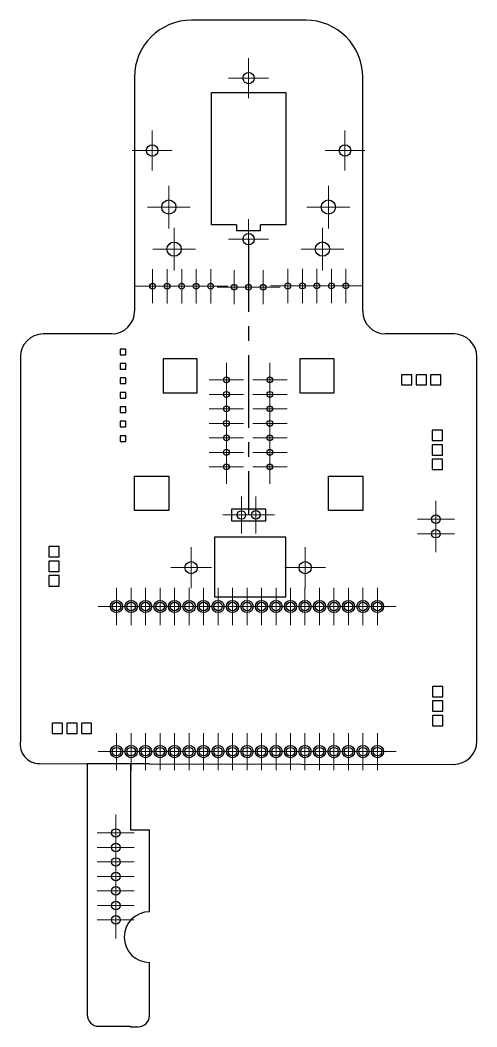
# Model space of a CAD drawing. Header units: millimetres. Extents: x 1 to 1184, y 4 to 836.
# Drawn here: x 368.8 to 448.9, y 397.1 to 573.5 of the extents above; entities that cross this region are included whole.
import ezdxf

# ---------------------------------------------------------------- set-up
doc = ezdxf.new("R2010")
doc.units = ezdxf.units.MM
doc.linetypes.add('CENTERX2', pattern=[20.32, 12.7, -2.54, 2.54, -2.54])

# ---------------------------------------------------------------- blocks, each defined once
blk = doc.blocks.new('SW_CENTERMARKSYMBOL_0')
at = {"color": 0, "linetype": 'Continuous', "lineweight": 18}
for p, q in [((0, 2.5), (0, 3.25)), ((0, 0), (0, 2.5)), ((-2.5, 0), (-3.25, 0)), ((0, 0), (-2.5, 0)), ((0, 0), (0, -2.5)), ((0, 0), (2.5, 0)), ((2.5, 0), (3.25, 0)), ((0, -2.5), (0, -3.25))]:
    blk.add_line(p, q, dxfattribs=at)
blk = doc.blocks.new('SW_CENTERMARKSYMBOL_1')
at = {"color": 0, "linetype": 'Continuous', "lineweight": 18}
for p, q in [((0, 2.5), (0, 3.25)), ((0, 0), (0, 2.5)), ((-2.5, 0), (-3.25, 0)), ((0, 0), (-2.5, 0)), ((0, 0), (0, -2.5)), ((0, 0), (2.5, 0)), ((2.5, 0), (3.25, 0)), ((0, -2.5), (0, -3.25))]:
    blk.add_line(p, q, dxfattribs=at)
blk = doc.blocks.new('SW_CENTERMARKSYMBOL_2')
at = {"color": 0, "linetype": 'Continuous', "lineweight": 18}
for p, q in [((0, 2.5), (0, 3.25)), ((0, 0), (0, 2.5)), ((-2.5, 0), (-3.25, 0)), ((0, 0), (-2.5, 0)), ((0, 0), (0, -2.5)), ((0, 0), (2.5, 0)), ((2.5, 0), (3.25, 0)), ((0, -2.5), (0, -3.25))]:
    blk.add_line(p, q, dxfattribs=at)
blk = doc.blocks.new('SW_CENTERMARKSYMBOL_3')
at = {"color": 0, "linetype": 'Continuous', "lineweight": 18}
for p, q in [((0, 2.5), (0, 3.25)), ((0, 0), (0, 2.5)), ((-2.5, 0), (-3.25, 0)), ((0, 0), (-2.5, 0)), ((0, 0), (0, -2.5)), ((0, 0), (2.5, 0)), ((2.5, 0), (3.25, 0)), ((0, -2.5), (0, -3.25))]:
    blk.add_line(p, q, dxfattribs=at)
blk = doc.blocks.new('SW_CENTERMARKSYMBOL_4')
at = {"color": 0, "linetype": 'Continuous', "lineweight": 18}
for p, q in [((0, 2.5), (0, 3.25)), ((0, 0), (0, 2.5)), ((-2.5, 0), (-3.25, 0)), ((0, 0), (-2.5, 0)), ((0, 0), (0, -2.5)), ((0, 0), (2.5, 0)), ((2.5, 0), (3.25, 0)), ((0, -2.5), (0, -3.25))]:
    blk.add_line(p, q, dxfattribs=at)
blk = doc.blocks.new('SW_CENTERMARKSYMBOL_5')
at = {"color": 0, "linetype": 'Continuous', "lineweight": 18}
for p, q in [((0, 2.5), (0, 3.25)), ((0, 0), (0, 2.5)), ((-2.5, 0), (-3.25, 0)), ((0, 0), (-2.5, 0)), ((0, 0), (0, -2.5)), ((0, 0), (2.5, 0)), ((2.5, 0), (3.25, 0)), ((0, -2.5), (0, -3.25))]:
    blk.add_line(p, q, dxfattribs=at)
blk = doc.blocks.new('SW_CENTERMARKSYMBOL_6')
at = {"color": 0, "linetype": 'Continuous', "lineweight": 18}
for p, q in [((0, 2.5), (0, 3.25)), ((0, 0), (0, 2.5)), ((-2.5, 0), (-3.25, 0)), ((0, 0), (-2.5, 0)), ((0, 0), (0, -2.5)), ((0, 0), (2.5, 0)), ((2.5, 0), (3.25, 0)), ((0, -2.5), (0, -3.25))]:
    blk.add_line(p, q, dxfattribs=at)
blk = doc.blocks.new('SW_CENTERMARKSYMBOL_7')
at = {"color": 0, "linetype": 'Continuous', "lineweight": 18}
for p, q in [((0, 2.5), (0, 3.75)), ((0, 0), (0, 2.5)), ((-2.5, 0), (-3.75, 0)), ((0, 0), (-2.5, 0)), ((0, 0), (0, -2.5)), ((0, 0), (2.5, 0)), ((2.5, 0), (3.75, 0)), ((0, -2.5), (0, -3.75))]:
    blk.add_line(p, q, dxfattribs=at)
blk = doc.blocks.new('SW_CENTERMARKSYMBOL_8')
at = {"color": 0, "linetype": 'Continuous', "lineweight": 18}
for p, q in [((0, 2.5), (0, 3.75)), ((0, 0), (0, 2.5)), ((-2.5, 0), (-3.75, 0)), ((0, 0), (-2.5, 0)), ((0, 0), (0, -2.5)), ((0, 0), (2.5, 0)), ((2.5, 0), (3.75, 0)), ((0, -2.5), (0, -3.75))]:
    blk.add_line(p, q, dxfattribs=at)
blk = doc.blocks.new('SW_CENTERMARKSYMBOL_9')
at = {"color": 0, "linetype": 'Continuous', "lineweight": 18}
for p, q in [((0, 2.5), (0, 3.75)), ((0, 0), (0, 2.5)), ((-2.5, 0), (-3.75, 0)), ((0, 0), (-2.5, 0)), ((0, 0), (0, -2.5)), ((0, 0), (2.5, 0)), ((2.5, 0), (3.75, 0)), ((0, -2.5), (0, -3.75))]:
    blk.add_line(p, q, dxfattribs=at)
blk = doc.blocks.new('SW_CENTERMARKSYMBOL_10')
at = {"color": 0, "linetype": 'Continuous', "lineweight": 18}
for p, q in [((0, 2.5), (0, 3.75)), ((0, 0), (0, 2.5)), ((-2.5, 0), (-3.75, 0)), ((0, 0), (-2.5, 0)), ((0, 0), (0, -2.5)), ((0, 0), (2.5, 0)), ((2.5, 0), (3.75, 0)), ((0, -2.5), (0, -3.75))]:
    blk.add_line(p, q, dxfattribs=at)
blk = doc.blocks.new('SW_CENTERMARKSYMBOL_11')
at = {"color": 0, "linetype": 'Continuous', "lineweight": 18}
for p, q in [((0, 2.5), (0, 3.5)), ((0, 0), (0, 2.5)), ((-2.5, 0), (-3.5, 0)), ((0, 0), (-2.5, 0)), ((0, 0), (0, -2.5)), ((0, 0), (2.5, 0)), ((2.5, 0), (3.5, 0)), ((0, -2.5), (0, -3.5))]:
    blk.add_line(p, q, dxfattribs=at)
blk = doc.blocks.new('SW_CENTERMARKSYMBOL_12')
at = {"color": 0, "linetype": 'Continuous', "lineweight": 18}
for p, q in [((0, 2.5), (0, 3.5)), ((0, 0), (0, 2.5)), ((-2.5, 0), (-3.5, 0)), ((0, 0), (-2.5, 0)), ((0, 0), (0, -2.5)), ((0, 0), (2.5, 0)), ((2.5, 0), (3.5, 0)), ((0, -2.5), (0, -3.5))]:
    blk.add_line(p, q, dxfattribs=at)
blk = doc.blocks.new('SW_CENTERMARKSYMBOL_13')
at = {"color": 0, "linetype": 'Continuous', "lineweight": 18}
for p, q in [((0, 2.5), (0, 3)), ((0, 0), (0, 2.5)), ((-2.5, 0), (-3, 0)), ((0, 0), (-2.5, 0)), ((0, 0), (0, -2.5)), ((0, 0), (2.5, 0)), ((2.5, 0), (3, 0)), ((0, -2.5), (0, -3))]:
    blk.add_line(p, q, dxfattribs=at)
blk = doc.blocks.new('SW_CENTERMARKSYMBOL_14')
at = {"color": 0, "linetype": 'Continuous', "lineweight": 18}
for p, q in [((0, 2.5), (0, 3.01)), ((0, 0), (0, 2.5)), ((-2.5, 0), (-3.01, 0)), ((0, 0), (-2.5, 0)), ((0, 0), (0, -2.5)), ((0, 0), (2.5, 0)), ((2.5, 0), (3.01, 0)), ((0, -2.5), (0, -3.01))]:
    blk.add_line(p, q, dxfattribs=at)
blk = doc.blocks.new('SW_CENTERMARKSYMBOL_15')
at = {"color": 0, "linetype": 'Continuous', "lineweight": 18}
for p, q in [((0, 2.5), (0, 3)), ((0, 0), (0, 2.5)), ((-2.5, 0), (-3, 0)), ((0, 0), (-2.5, 0)), ((0, 0), (0, -2.5)), ((0, 0), (2.5, 0)), ((2.5, 0), (3, 0)), ((0, -2.5), (0, -3))]:
    blk.add_line(p, q, dxfattribs=at)
blk = doc.blocks.new('SW_CENTERMARKSYMBOL_16')
at = {"color": 0, "linetype": 'Continuous', "lineweight": 18}
for p, q in [((0, 2.5), (0, 3.01)), ((0, 0), (0, 2.5)), ((-2.5, 0), (-3.01, 0)), ((0, 0), (-2.5, 0)), ((0, 0), (0, -2.5)), ((0, 0), (2.5, 0)), ((2.5, 0), (3.01, 0)), ((0, -2.5), (0, -3.01))]:
    blk.add_line(p, q, dxfattribs=at)
blk = doc.blocks.new('SW_CENTERMARKSYMBOL_17')
at = {"color": 0, "linetype": 'Continuous', "lineweight": 18}
for p, q in [((0, 2.5), (0, 3.02)), ((0, 0), (0, 2.5)), ((-2.5, 0), (-3.02, 0)), ((0, 0), (-2.5, 0)), ((0, 0), (0, -2.5)), ((0, 0), (2.5, 0)), ((2.5, 0), (3.02, 0)), ((0, -2.5), (0, -3.02))]:
    blk.add_line(p, q, dxfattribs=at)
blk = doc.blocks.new('SW_CENTERMARKSYMBOL_18')
at = {"color": 0, "linetype": 'Continuous', "lineweight": 18}
for p, q in [((0, 2.5), (0, 3)), ((0, 0), (0, 2.5)), ((-2.5, 0), (-3, 0)), ((0, 0), (-2.5, 0)), ((0, 0), (0, -2.5)), ((0, 0), (2.5, 0)), ((2.5, 0), (3, 0)), ((0, -2.5), (0, -3))]:
    blk.add_line(p, q, dxfattribs=at)
blk = doc.blocks.new('SW_CENTERMARKSYMBOL_19')
at = {"color": 0, "linetype": 'Continuous', "lineweight": 18}
for p, q in [((0, 2.5), (0, 3.01)), ((0, 0), (0, 2.5)), ((-2.5, 0), (-3.01, 0)), ((0, 0), (-2.5, 0)), ((0, 0), (0, -2.5)), ((0, 0), (2.5, 0)), ((2.5, 0), (3.01, 0)), ((0, -2.5), (0, -3.01))]:
    blk.add_line(p, q, dxfattribs=at)
blk = doc.blocks.new('SW_CENTERMARKSYMBOL_20')
at = {"color": 0, "linetype": 'Continuous', "lineweight": 18}
for p, q in [((0, 2.5), (0, 3)), ((0, 0), (0, 2.5)), ((-2.5, 0), (-3, 0)), ((0, 0), (-2.5, 0)), ((0, 0), (0, -2.5)), ((0, 0), (2.5, 0)), ((2.5, 0), (3, 0)), ((0, -2.5), (0, -3))]:
    blk.add_line(p, q, dxfattribs=at)
blk = doc.blocks.new('SW_CENTERMARKSYMBOL_21')
at = {"color": 0, "linetype": 'Continuous', "lineweight": 18}
for p, q in [((0, 2.5), (0, 3)), ((0, 0), (0, 2.5)), ((-2.5, 0), (-3, 0)), ((0, 0), (-2.5, 0)), ((0, 0), (0, -2.5)), ((0, 0), (2.5, 0)), ((2.5, 0), (3, 0)), ((0, -2.5), (0, -3))]:
    blk.add_line(p, q, dxfattribs=at)
blk = doc.blocks.new('SW_CENTERMARKSYMBOL_22')
at = {"color": 0, "linetype": 'Continuous', "lineweight": 18}
for p, q in [((0, 2.5), (0, 2.99)), ((0, 0), (0, 2.5)), ((-2.5, 0), (-2.99, 0)), ((0, 0), (-2.5, 0)), ((0, 0), (0, -2.5)), ((0, 0), (2.5, 0)), ((2.5, 0), (2.99, 0)), ((0, -2.5), (0, -2.99))]:
    blk.add_line(p, q, dxfattribs=at)
blk = doc.blocks.new('SW_CENTERMARKSYMBOL_23')
at = {"color": 0, "linetype": 'Continuous', "lineweight": 18}
for p, q in [((0, 2.5), (0, 3.008)), ((0, 0), (0, 2.5)), ((-2.5, 0), (-3.008, 0)), ((0, 0), (-2.5, 0)), ((0, 0), (0, -2.5)), ((0, 0), (2.5, 0)), ((2.5, 0), (3.008, 0)), ((0, -2.5), (0, -3.008))]:
    blk.add_line(p, q, dxfattribs=at)
blk = doc.blocks.new('SW_CENTERMARKSYMBOL_24')
at = {"color": 0, "linetype": 'Continuous', "lineweight": 18}
for p, q in [((0, 2.5), (0, 3.008)), ((0, 0), (0, 2.5)), ((-2.5, 0), (-3.008, 0)), ((0, 0), (-2.5, 0)), ((0, 0), (0, -2.5)), ((0, 0), (2.5, 0)), ((2.5, 0), (3.008, 0)), ((0, -2.5), (0, -3.008))]:
    blk.add_line(p, q, dxfattribs=at)
blk = doc.blocks.new('SW_CENTERMARKSYMBOL_25')
at = {"color": 0, "linetype": 'Continuous', "lineweight": 18}
for p, q in [((0, 2.5), (0, 3.008)), ((0, 0), (0, 2.5)), ((-2.5, 0), (-3.008, 0)), ((0, 0), (-2.5, 0)), ((0, 0), (0, -2.5)), ((0, 0), (2.5, 0)), ((2.5, 0), (3.008, 0)), ((0, -2.5), (0, -3.008))]:
    blk.add_line(p, q, dxfattribs=at)
blk = doc.blocks.new('SW_CENTERMARKSYMBOL_26')
at = {"color": 0, "linetype": 'Continuous', "lineweight": 18}
for p, q in [((0, 2.5), (0, 3.008)), ((0, 0), (0, 2.5)), ((-2.5, 0), (-3.008, 0)), ((0, 0), (-2.5, 0)), ((0, 0), (0, -2.5)), ((0, 0), (2.5, 0)), ((2.5, 0), (3.008, 0)), ((0, -2.5), (0, -3.008))]:
    blk.add_line(p, q, dxfattribs=at)
blk = doc.blocks.new('SW_CENTERMARKSYMBOL_27')
at = {"color": 0, "linetype": 'Continuous', "lineweight": 18}
for p, q in [((0, 2.5), (0, 3.008)), ((0, 0), (0, 2.5)), ((-2.5, 0), (-3.008, 0)), ((0, 0), (-2.5, 0)), ((0, 0), (0, -2.5)), ((0, 0), (2.5, 0)), ((2.5, 0), (3.008, 0)), ((0, -2.5), (0, -3.008))]:
    blk.add_line(p, q, dxfattribs=at)
blk = doc.blocks.new('SW_CENTERMARKSYMBOL_28')
at = {"color": 0, "linetype": 'Continuous', "lineweight": 18}
for p, q in [((0, 2.5), (0, 3.008)), ((0, 0), (0, 2.5)), ((-2.5, 0), (-3.008, 0)), ((0, 0), (-2.5, 0)), ((0, 0), (0, -2.5)), ((0, 0), (2.5, 0)), ((2.5, 0), (3.008, 0)), ((0, -2.5), (0, -3.008))]:
    blk.add_line(p, q, dxfattribs=at)
blk = doc.blocks.new('SW_CENTERMARKSYMBOL_29')
at = {"color": 0, "linetype": 'Continuous', "lineweight": 18}
for p, q in [((0, 2.5), (0, 3.008)), ((0, 0), (0, 2.5)), ((-2.5, 0), (-3.008, 0)), ((0, 0), (-2.5, 0)), ((0, 0), (0, -2.5)), ((0, 0), (2.5, 0)), ((2.5, 0), (3.008, 0)), ((0, -2.5), (0, -3.008))]:
    blk.add_line(p, q, dxfattribs=at)
blk = doc.blocks.new('SW_CENTERMARKSYMBOL_30')
at = {"color": 0, "linetype": 'Continuous', "lineweight": 18}
for p, q in [((0, 2.5), (0, 3.008)), ((0, 0), (0, 2.5)), ((-2.5, 0), (-3.008, 0)), ((0, 0), (-2.5, 0)), ((0, 0), (0, -2.5)), ((0, 0), (2.5, 0)), ((2.5, 0), (3.008, 0)), ((0, -2.5), (0, -3.008))]:
    blk.add_line(p, q, dxfattribs=at)
blk = doc.blocks.new('SW_CENTERMARKSYMBOL_31')
at = {"color": 0, "linetype": 'Continuous', "lineweight": 18}
for p, q in [((0, 2.5), (0, 3.008)), ((0, 0), (0, 2.5)), ((-2.5, 0), (-3.008, 0)), ((0, 0), (-2.5, 0)), ((0, 0), (0, -2.5)), ((0, 0), (2.5, 0)), ((2.5, 0), (3.008, 0)), ((0, -2.5), (0, -3.008))]:
    blk.add_line(p, q, dxfattribs=at)
blk = doc.blocks.new('SW_CENTERMARKSYMBOL_32')
at = {"color": 0, "linetype": 'Continuous', "lineweight": 18}
for p, q in [((0, 2.5), (0, 3.008)), ((0, 0), (0, 2.5)), ((-2.5, 0), (-3.008, 0)), ((0, 0), (-2.5, 0)), ((0, 0), (0, -2.5)), ((0, 0), (2.5, 0)), ((2.5, 0), (3.008, 0)), ((0, -2.5), (0, -3.008))]:
    blk.add_line(p, q, dxfattribs=at)
blk = doc.blocks.new('SW_CENTERMARKSYMBOL_33')
at = {"color": 0, "linetype": 'Continuous', "lineweight": 18}
for p, q in [((0, 2.5), (0, 3.008)), ((0, 0), (0, 2.5)), ((-2.5, 0), (-3.008, 0)), ((0, 0), (-2.5, 0)), ((0, 0), (0, -2.5)), ((0, 0), (2.5, 0)), ((2.5, 0), (3.008, 0)), ((0, -2.5), (0, -3.008))]:
    blk.add_line(p, q, dxfattribs=at)
blk = doc.blocks.new('SW_CENTERMARKSYMBOL_34')
at = {"color": 0, "linetype": 'Continuous', "lineweight": 18}
for p, q in [((0, 2.5), (0, 3.008)), ((0, 0), (0, 2.5)), ((-2.5, 0), (-3.008, 0)), ((0, 0), (-2.5, 0)), ((0, 0), (0, -2.5)), ((0, 0), (2.5, 0)), ((2.5, 0), (3.008, 0)), ((0, -2.5), (0, -3.008))]:
    blk.add_line(p, q, dxfattribs=at)
blk = doc.blocks.new('SW_CENTERMARKSYMBOL_35')
at = {"color": 0, "linetype": 'Continuous', "lineweight": 18}
for p, q in [((0, 2.5), (0, 3.008)), ((0, 0), (0, 2.5)), ((-2.5, 0), (-3.008, 0)), ((0, 0), (-2.5, 0)), ((0, 0), (0, -2.5)), ((0, 0), (2.5, 0)), ((2.5, 0), (3.008, 0)), ((0, -2.5), (0, -3.008))]:
    blk.add_line(p, q, dxfattribs=at)
blk = doc.blocks.new('SW_CENTERMARKSYMBOL_36')
at = {"color": 0, "linetype": 'Continuous', "lineweight": 18}
for p, q in [((0, 2.5), (0, 3.008)), ((0, 0), (0, 2.5)), ((-2.5, 0), (-3.008, 0)), ((0, 0), (-2.5, 0)), ((0, 0), (0, -2.5)), ((0, 0), (2.5, 0)), ((2.5, 0), (3.008, 0)), ((0, -2.5), (0, -3.008))]:
    blk.add_line(p, q, dxfattribs=at)
blk = doc.blocks.new('SW_CENTERMARKSYMBOL_37')
at = {"color": 0, "linetype": 'Continuous', "lineweight": 18}
for p, q in [((0, 2.5), (0, 3.5)), ((0, 0), (0, 2.5)), ((-2.5, 0), (-3.5, 0)), ((0, 0), (-2.5, 0)), ((0, 0), (0, -2.5)), ((0, 0), (2.5, 0)), ((2.5, 0), (3.5, 0)), ((0, -2.5), (0, -3.5))]:
    blk.add_line(p, q, dxfattribs=at)
blk = doc.blocks.new('SW_CENTERMARKSYMBOL_38')
at = {"color": 0, "linetype": 'Continuous', "lineweight": 18}
for p, q in [((0, 2.5), (0, 3.57)), ((0, 0), (0, 2.5)), ((-2.5, 0), (-3.57, 0)), ((0, 0), (-2.5, 0)), ((0, 0), (0, -2.5)), ((0, 0), (2.5, 0)), ((2.5, 0), (3.57, 0)), ((0, -2.5), (0, -3.57))]:
    blk.add_line(p, q, dxfattribs=at)
blk = doc.blocks.new('SW_CENTERMARKSYMBOL_39')
at = {"color": 0, "linetype": 'Continuous', "lineweight": 18}
for p, q in [((0, 2.5), (0, 3.57)), ((0, 0), (0, 2.5)), ((-2.5, 0), (-3.57, 0)), ((0, 0), (-2.5, 0)), ((0, 0), (0, -2.5)), ((0, 0), (2.5, 0)), ((2.5, 0), (3.57, 0)), ((0, -2.5), (0, -3.57))]:
    blk.add_line(p, q, dxfattribs=at)
blk = doc.blocks.new('SW_CENTERMARKSYMBOL_40')
at = {"color": 0, "linetype": 'Continuous', "lineweight": 18}
for p, q in [((0, 2.5), (0, 3.25)), ((0, 0), (0, 2.5)), ((-2.5, 0), (-3.25, 0)), ((0, 0), (-2.5, 0)), ((0, 0), (0, -2.5)), ((0, 0), (2.5, 0)), ((2.5, 0), (3.25, 0)), ((0, -2.5), (0, -3.25))]:
    blk.add_line(p, q, dxfattribs=at)
blk = doc.blocks.new('SW_CENTERMARKSYMBOL_41')
at = {"color": 0, "linetype": 'Continuous', "lineweight": 18}
for p, q in [((0, 2.5), (0, 3.25)), ((0, 0), (0, 2.5)), ((-2.5, 0), (-3.25, 0)), ((0, 0), (-2.5, 0)), ((0, 0), (0, -2.5)), ((0, 0), (2.5, 0)), ((2.5, 0), (3.25, 0)), ((0, -2.5), (0, -3.25))]:
    blk.add_line(p, q, dxfattribs=at)
blk = doc.blocks.new('SW_CENTERMARKSYMBOL_42')
at = {"color": 0, "linetype": 'Continuous', "lineweight": 18}
for p, q in [((0, 2.5), (0, 3.25)), ((0, 0), (0, 2.5)), ((-2.5, 0), (-3.25, 0)), ((0, 0), (-2.5, 0)), ((0, 0), (0, -2.5)), ((0, 0), (2.5, 0)), ((2.5, 0), (3.25, 0)), ((0, -2.5), (0, -3.25))]:
    blk.add_line(p, q, dxfattribs=at)
blk = doc.blocks.new('SW_CENTERMARKSYMBOL_43')
at = {"color": 0, "linetype": 'Continuous', "lineweight": 18}
for p, q in [((0, 2.5), (0, 3.25)), ((0, 0), (0, 2.5)), ((-2.5, 0), (-3.25, 0)), ((0, 0), (-2.5, 0)), ((0, 0), (0, -2.5)), ((0, 0), (2.5, 0)), ((2.5, 0), (3.25, 0)), ((0, -2.5), (0, -3.25))]:
    blk.add_line(p, q, dxfattribs=at)
blk = doc.blocks.new('SW_CENTERMARKSYMBOL_44')
at = {"color": 0, "linetype": 'Continuous', "lineweight": 18}
for p, q in [((0, 2.5), (0, 3.25)), ((0, 0), (0, 2.5)), ((-2.5, 0), (-3.25, 0)), ((0, 0), (-2.5, 0)), ((0, 0), (0, -2.5)), ((0, 0), (2.5, 0)), ((2.5, 0), (3.25, 0)), ((0, -2.5), (0, -3.25))]:
    blk.add_line(p, q, dxfattribs=at)
blk = doc.blocks.new('SW_CENTERMARKSYMBOL_45')
at = {"color": 0, "linetype": 'Continuous', "lineweight": 18}
for p, q in [((0, 2.5), (0, 3.25)), ((0, 0), (0, 2.5)), ((-2.5, 0), (-3.25, 0)), ((0, 0), (-2.5, 0)), ((0, 0), (0, -2.5)), ((0, 0), (2.5, 0)), ((2.5, 0), (3.25, 0)), ((0, -2.5), (0, -3.25))]:
    blk.add_line(p, q, dxfattribs=at)
blk = doc.blocks.new('SW_CENTERMARKSYMBOL_46')
at = {"color": 0, "linetype": 'Continuous', "lineweight": 18}
for p, q in [((0, 2.5), (0, 3.25)), ((0, 0), (0, 2.5)), ((-2.5, 0), (-3.25, 0)), ((0, 0), (-2.5, 0)), ((0, 0), (0, -2.5)), ((0, 0), (2.5, 0)), ((2.5, 0), (3.25, 0)), ((0, -2.5), (0, -3.25))]:
    blk.add_line(p, q, dxfattribs=at)
blk = doc.blocks.new('SW_CENTERMARKSYMBOL_47')
at = {"color": 0, "linetype": 'Continuous', "lineweight": 18}
for p, q in [((0, 2.5), (0, 3.25)), ((0, 0), (0, 2.5)), ((-2.5, 0), (-3.25, 0)), ((0, 0), (-2.5, 0)), ((0, 0), (0, -2.5)), ((0, 0), (2.5, 0)), ((2.5, 0), (3.25, 0)), ((0, -2.5), (0, -3.25))]:
    blk.add_line(p, q, dxfattribs=at)
blk = doc.blocks.new('SW_CENTERMARKSYMBOL_48')
at = {"color": 0, "linetype": 'Continuous', "lineweight": 18}
for p, q in [((0, 2.5), (0, 3.25)), ((0, 0), (0, 2.5)), ((-2.5, 0), (-3.25, 0)), ((0, 0), (-2.5, 0)), ((0, 0), (0, -2.5)), ((0, 0), (2.5, 0)), ((2.5, 0), (3.25, 0)), ((0, -2.5), (0, -3.25))]:
    blk.add_line(p, q, dxfattribs=at)
blk = doc.blocks.new('SW_CENTERMARKSYMBOL_49')
at = {"color": 0, "linetype": 'Continuous', "lineweight": 18}
for p, q in [((0, 2.5), (0, 3.25)), ((0, 0), (0, 2.5)), ((-2.5, 0), (-3.25, 0)), ((0, 0), (-2.5, 0)), ((0, 0), (0, -2.5)), ((0, 0), (2.5, 0)), ((2.5, 0), (3.25, 0)), ((0, -2.5), (0, -3.25))]:
    blk.add_line(p, q, dxfattribs=at)
blk = doc.blocks.new('SW_CENTERMARKSYMBOL_50')
at = {"color": 0, "linetype": 'Continuous', "lineweight": 18}
for p, q in [((0, 2.5), (0, 3.25)), ((0, 0), (0, 2.5)), ((-2.5, 0), (-3.25, 0)), ((0, 0), (-2.5, 0)), ((0, 0), (0, -2.5)), ((0, 0), (2.5, 0)), ((2.5, 0), (3.25, 0)), ((0, -2.5), (0, -3.25))]:
    blk.add_line(p, q, dxfattribs=at)
blk = doc.blocks.new('SW_CENTERMARKSYMBOL_51')
at = {"color": 0, "linetype": 'Continuous', "lineweight": 18}
for p, q in [((0, 2.5), (0, 3.25)), ((0, 0), (0, 2.5)), ((-2.5, 0), (-3.25, 0)), ((0, 0), (-2.5, 0)), ((0, 0), (0, -2.5)), ((0, 0), (2.5, 0)), ((2.5, 0), (3.25, 0)), ((0, -2.5), (0, -3.25))]:
    blk.add_line(p, q, dxfattribs=at)
blk = doc.blocks.new('SW_CENTERMARKSYMBOL_52')
at = {"color": 0, "linetype": 'Continuous', "lineweight": 18}
for p, q in [((0, 2.5), (0, 3.25)), ((0, 0), (0, 2.5)), ((-2.5, 0), (-3.25, 0)), ((0, 0), (-2.5, 0)), ((0, 0), (0, -2.5)), ((0, 0), (2.5, 0)), ((2.5, 0), (3.25, 0)), ((0, -2.5), (0, -3.25))]:
    blk.add_line(p, q, dxfattribs=at)
blk = doc.blocks.new('SW_CENTERMARKSYMBOL_53')
at = {"color": 0, "linetype": 'Continuous', "lineweight": 18}
for p, q in [((0, 2.5), (0, 3.25)), ((0, 0), (0, 2.5)), ((-2.5, 0), (-3.25, 0)), ((0, 0), (-2.5, 0)), ((0, 0), (0, -2.5)), ((0, 0), (2.5, 0)), ((2.5, 0), (3.25, 0)), ((0, -2.5), (0, -3.25))]:
    blk.add_line(p, q, dxfattribs=at)
blk = doc.blocks.new('SW_CENTERMARKSYMBOL_54')
at = {"color": 0, "linetype": 'Continuous', "lineweight": 18}
for p, q in [((0, 2.5), (0, 3.25)), ((0, 0), (0, 2.5)), ((-2.5, 0), (-3.25, 0)), ((0, 0), (-2.5, 0)), ((0, 0), (0, -2.5)), ((0, 0), (2.5, 0)), ((2.5, 0), (3.25, 0)), ((0, -2.5), (0, -3.25))]:
    blk.add_line(p, q, dxfattribs=at)
blk = doc.blocks.new('SW_CENTERMARKSYMBOL_55')
at = {"color": 0, "linetype": 'Continuous', "lineweight": 18}
for p, q in [((0, 2.5), (0, 3.25)), ((0, 0), (0, 2.5)), ((-2.5, 0), (-3.25, 0)), ((0, 0), (-2.5, 0)), ((0, 0), (0, -2.5)), ((0, 0), (2.5, 0)), ((2.5, 0), (3.25, 0)), ((0, -2.5), (0, -3.25))]:
    blk.add_line(p, q, dxfattribs=at)
blk = doc.blocks.new('SW_CENTERMARKSYMBOL_56')
at = {"color": 0, "linetype": 'Continuous', "lineweight": 18}
for p, q in [((0, 2.5), (0, 3.25)), ((0, 0), (0, 2.5)), ((-2.5, 0), (-3.25, 0)), ((0, 0), (-2.5, 0)), ((0, 0), (0, -2.5)), ((0, 0), (2.5, 0)), ((2.5, 0), (3.25, 0)), ((0, -2.5), (0, -3.25))]:
    blk.add_line(p, q, dxfattribs=at)
blk = doc.blocks.new('SW_CENTERMARKSYMBOL_57')
at = {"color": 0, "linetype": 'Continuous', "lineweight": 18}
for p, q in [((0, 2.5), (0, 3.25)), ((0, 0), (0, 2.5)), ((-2.5, 0), (-3.25, 0)), ((0, 0), (-2.5, 0)), ((0, 0), (0, -2.5)), ((0, 0), (2.5, 0)), ((2.5, 0), (3.25, 0)), ((0, -2.5), (0, -3.25))]:
    blk.add_line(p, q, dxfattribs=at)
blk = doc.blocks.new('SW_CENTERMARKSYMBOL_58')
at = {"color": 0, "linetype": 'Continuous', "lineweight": 18}
for p, q in [((0, 2.5), (0, 3.25)), ((0, 0), (0, 2.5)), ((-2.5, 0), (-3.25, 0)), ((0, 0), (-2.5, 0)), ((0, 0), (0, -2.5)), ((0, 0), (2.5, 0)), ((2.5, 0), (3.25, 0)), ((0, -2.5), (0, -3.25))]:
    blk.add_line(p, q, dxfattribs=at)
blk = doc.blocks.new('SW_CENTERMARKSYMBOL_59')
at = {"color": 0, "linetype": 'Continuous', "lineweight": 18}
for p, q in [((0, 2.5), (0, 3.25)), ((0, 0), (0, 2.5)), ((-2.5, 0), (-3.25, 0)), ((0, 0), (-2.5, 0)), ((0, 0), (0, -2.5)), ((0, 0), (2.5, 0)), ((2.5, 0), (3.25, 0)), ((0, -2.5), (0, -3.25))]:
    blk.add_line(p, q, dxfattribs=at)
blk = doc.blocks.new('SW_CENTERMARKSYMBOL_60')
at = {"color": 0, "linetype": 'Continuous', "lineweight": 18}
for p, q in [((0, 2.5), (0, 3.25)), ((0, 0), (0, 2.5)), ((-2.5, 0), (-3.25, 0)), ((0, 0), (-2.5, 0)), ((0, 0), (0, -2.5)), ((0, 0), (2.5, 0)), ((2.5, 0), (3.25, 0)), ((0, -2.5), (0, -3.25))]:
    blk.add_line(p, q, dxfattribs=at)
blk = doc.blocks.new('SW_CENTERMARKSYMBOL_61')
at = {"color": 0, "linetype": 'Continuous', "lineweight": 18}
for p, q in [((0, 2.5), (0, 3.25)), ((0, 0), (0, 2.5)), ((-2.5, 0), (-3.25, 0)), ((0, 0), (-2.5, 0)), ((0, 0), (0, -2.5)), ((0, 0), (2.5, 0)), ((2.5, 0), (3.25, 0)), ((0, -2.5), (0, -3.25))]:
    blk.add_line(p, q, dxfattribs=at)
blk = doc.blocks.new('SW_CENTERMARKSYMBOL_62')
at = {"color": 0, "linetype": 'Continuous', "lineweight": 18}
for p, q in [((0, 2.5), (0, 3.25)), ((0, 0), (0, 2.5)), ((-2.5, 0), (-3.25, 0)), ((0, 0), (-2.5, 0)), ((0, 0), (0, -2.5)), ((0, 0), (2.5, 0)), ((2.5, 0), (3.25, 0)), ((0, -2.5), (0, -3.25))]:
    blk.add_line(p, q, dxfattribs=at)
blk = doc.blocks.new('SW_CENTERMARKSYMBOL_63')
at = {"color": 0, "linetype": 'Continuous', "lineweight": 18}
for p, q in [((0, 2.5), (0, 3.25)), ((0, 0), (0, 2.5)), ((-2.5, 0), (-3.25, 0)), ((0, 0), (-2.5, 0)), ((0, 0), (0, -2.5)), ((0, 0), (2.5, 0)), ((2.5, 0), (3.25, 0)), ((0, -2.5), (0, -3.25))]:
    blk.add_line(p, q, dxfattribs=at)
blk = doc.blocks.new('SW_CENTERMARKSYMBOL_64')
at = {"color": 0, "linetype": 'Continuous', "lineweight": 18}
for p, q in [((0, 2.5), (0, 3.25)), ((0, 0), (0, 2.5)), ((-2.5, 0), (-3.25, 0)), ((0, 0), (-2.5, 0)), ((0, 0), (0, -2.5)), ((0, 0), (2.5, 0)), ((2.5, 0), (3.25, 0)), ((0, -2.5), (0, -3.25))]:
    blk.add_line(p, q, dxfattribs=at)
blk = doc.blocks.new('SW_CENTERMARKSYMBOL_65')
at = {"color": 0, "linetype": 'Continuous', "lineweight": 18}
for p, q in [((0, 2.5), (0, 3.25)), ((0, 0), (0, 2.5)), ((-2.5, 0), (-3.25, 0)), ((0, 0), (-2.5, 0)), ((0, 0), (0, -2.5)), ((0, 0), (2.5, 0)), ((2.5, 0), (3.25, 0)), ((0, -2.5), (0, -3.25))]:
    blk.add_line(p, q, dxfattribs=at)
blk = doc.blocks.new('SW_CENTERMARKSYMBOL_66')
at = {"color": 0, "linetype": 'Continuous', "lineweight": 18}
for p, q in [((0, 2.5), (0, 3.25)), ((0, 0), (0, 2.5)), ((-2.5, 0), (-3.25, 0)), ((0, 0), (-2.5, 0)), ((0, 0), (0, -2.5)), ((0, 0), (2.5, 0)), ((2.5, 0), (3.25, 0)), ((0, -2.5), (0, -3.25))]:
    blk.add_line(p, q, dxfattribs=at)
blk = doc.blocks.new('SW_CENTERMARKSYMBOL_67')
at = {"color": 0, "linetype": 'Continuous', "lineweight": 18}
for p, q in [((0, 2.5), (0, 3.25)), ((0, 0), (0, 2.5)), ((-2.5, 0), (-3.25, 0)), ((0, 0), (-2.5, 0)), ((0, 0), (0, -2.5)), ((0, 0), (2.5, 0)), ((2.5, 0), (3.25, 0)), ((0, -2.5), (0, -3.25))]:
    blk.add_line(p, q, dxfattribs=at)
blk = doc.blocks.new('SW_CENTERMARKSYMBOL_68')
at = {"color": 0, "linetype": 'Continuous', "lineweight": 18}
for p, q in [((0, 2.5), (0, 3.25)), ((0, 0), (0, 2.5)), ((-2.5, 0), (-3.25, 0)), ((0, 0), (-2.5, 0)), ((0, 0), (0, -2.5)), ((0, 0), (2.5, 0)), ((2.5, 0), (3.25, 0)), ((0, -2.5), (0, -3.25))]:
    blk.add_line(p, q, dxfattribs=at)
blk = doc.blocks.new('SW_CENTERMARKSYMBOL_69')
at = {"color": 0, "linetype": 'Continuous', "lineweight": 18}
for p, q in [((0, 2.5), (0, 3.25)), ((0, 0), (0, 2.5)), ((-2.5, 0), (-3.25, 0)), ((0, 0), (-2.5, 0)), ((0, 0), (0, -2.5)), ((0, 0), (2.5, 0)), ((2.5, 0), (3.25, 0)), ((0, -2.5), (0, -3.25))]:
    blk.add_line(p, q, dxfattribs=at)
blk = doc.blocks.new('SW_CENTERMARKSYMBOL_70')
at = {"color": 0, "linetype": 'Continuous', "lineweight": 18}
for p, q in [((0, 2.5), (0, 3.25)), ((0, 0), (0, 2.5)), ((-2.5, 0), (-3.25, 0)), ((0, 0), (-2.5, 0)), ((0, 0), (0, -2.5)), ((0, 0), (2.5, 0)), ((2.5, 0), (3.25, 0)), ((0, -2.5), (0, -3.25))]:
    blk.add_line(p, q, dxfattribs=at)
blk = doc.blocks.new('SW_CENTERMARKSYMBOL_71')
at = {"color": 0, "linetype": 'Continuous', "lineweight": 18}
for p, q in [((0, 2.5), (0, 3.25)), ((0, 0), (0, 2.5)), ((-2.5, 0), (-3.25, 0)), ((0, 0), (-2.5, 0)), ((0, 0), (0, -2.5)), ((0, 0), (2.5, 0)), ((2.5, 0), (3.25, 0)), ((0, -2.5), (0, -3.25))]:
    blk.add_line(p, q, dxfattribs=at)
blk = doc.blocks.new('SW_CENTERMARKSYMBOL_72')
at = {"color": 0, "linetype": 'Continuous', "lineweight": 18}
for p, q in [((0, 2.5), (0, 3.25)), ((0, 0), (0, 2.5)), ((-2.5, 0), (-3.25, 0)), ((0, 0), (-2.5, 0)), ((0, 0), (0, -2.5)), ((0, 0), (2.5, 0)), ((2.5, 0), (3.25, 0)), ((0, -2.5), (0, -3.25))]:
    blk.add_line(p, q, dxfattribs=at)
blk = doc.blocks.new('SW_CENTERMARKSYMBOL_73')
at = {"color": 0, "linetype": 'Continuous', "lineweight": 18}
for p, q in [((0, 2.5), (0, 3.25)), ((0, 0), (0, 2.5)), ((-2.5, 0), (-3.25, 0)), ((0, 0), (-2.5, 0)), ((0, 0), (0, -2.5)), ((0, 0), (2.5, 0)), ((2.5, 0), (3.25, 0)), ((0, -2.5), (0, -3.25))]:
    blk.add_line(p, q, dxfattribs=at)
blk = doc.blocks.new('SW_CENTERMARKSYMBOL_74')
at = {"color": 0, "linetype": 'Continuous', "lineweight": 18}
for p, q in [((0, 2.5), (0, 3.25)), ((0, 0), (0, 2.5)), ((-2.5, 0), (-3.25, 0)), ((0, 0), (-2.5, 0)), ((0, 0), (0, -2.5)), ((0, 0), (2.5, 0)), ((2.5, 0), (3.25, 0)), ((0, -2.5), (0, -3.25))]:
    blk.add_line(p, q, dxfattribs=at)
blk = doc.blocks.new('SW_CENTERMARKSYMBOL_75')
at = {"color": 0, "linetype": 'Continuous', "lineweight": 18}
for p, q in [((0, 2.5), (0, 3.25)), ((0, 0), (0, 2.5)), ((-2.5, 0), (-3.25, 0)), ((0, 0), (-2.5, 0)), ((0, 0), (0, -2.5)), ((0, 0), (2.5, 0)), ((2.5, 0), (3.25, 0)), ((0, -2.5), (0, -3.25))]:
    blk.add_line(p, q, dxfattribs=at)
blk = doc.blocks.new('SW_CENTERMARKSYMBOL_76')
at = {"color": 0, "linetype": 'Continuous', "lineweight": 18}
for p, q in [((0, 2.5), (0, 3.25)), ((0, 0), (0, 2.5)), ((-2.5, 0), (-3.25, 0)), ((0, 0), (-2.5, 0)), ((0, 0), (0, -2.5)), ((0, 0), (2.5, 0)), ((2.5, 0), (3.25, 0)), ((0, -2.5), (0, -3.25))]:
    blk.add_line(p, q, dxfattribs=at)
blk = doc.blocks.new('SW_CENTERMARKSYMBOL_77')
at = {"color": 0, "linetype": 'Continuous', "lineweight": 18}
for p, q in [((0, 2.5), (0, 3.25)), ((0, 0), (0, 2.5)), ((-2.5, 0), (-3.25, 0)), ((0, 0), (-2.5, 0)), ((0, 0), (0, -2.5)), ((0, 0), (2.5, 0)), ((2.5, 0), (3.25, 0)), ((0, -2.5), (0, -3.25))]:
    blk.add_line(p, q, dxfattribs=at)
blk = doc.blocks.new('SW_CENTERMARKSYMBOL_78')
at = {"color": 0, "linetype": 'Continuous', "lineweight": 18}
for p, q in [((0, 2.5), (0, 3.5)), ((0, 0), (0, 2.5)), ((-2.5, 0), (-3.5, 0)), ((0, 0), (-2.5, 0)), ((0, 0), (0, -2.5)), ((0, 0), (2.5, 0)), ((2.5, 0), (3.5, 0)), ((0, -2.5), (0, -3.5))]:
    blk.add_line(p, q, dxfattribs=at)
blk = doc.blocks.new('SW_CENTERMARKSYMBOL_79')
at = {"color": 0, "linetype": 'Continuous', "lineweight": 18}
for p, q in [((0, 2.5), (0, 3.25)), ((0, 0), (0, 2.5)), ((-2.5, 0), (-3.25, 0)), ((0, 0), (-2.5, 0)), ((0, 0), (0, -2.5)), ((0, 0), (2.5, 0)), ((2.5, 0), (3.25, 0)), ((0, -2.5), (0, -3.25))]:
    blk.add_line(p, q, dxfattribs=at)
blk = doc.blocks.new('SW_CENTERMARKSYMBOL_80')
at = {"color": 0, "linetype": 'Continuous', "lineweight": 18}
for p, q in [((0, 2.5), (0, 3.25)), ((0, 0), (0, 2.5)), ((-2.5, 0), (-3.25, 0)), ((0, 0), (-2.5, 0)), ((0, 0), (0, -2.5)), ((0, 0), (2.5, 0)), ((2.5, 0), (3.25, 0)), ((0, -2.5), (0, -3.25))]:
    blk.add_line(p, q, dxfattribs=at)
blk = doc.blocks.new('SW_CENTERMARKSYMBOL_81')
at = {"color": 0, "linetype": 'Continuous', "lineweight": 18}
for p, q in [((0, 2.5), (0, 3.25)), ((0, 0), (0, 2.5)), ((-2.5, 0), (-3.25, 0)), ((0, 0), (-2.5, 0)), ((0, 0), (0, -2.5)), ((0, 0), (2.5, 0)), ((2.5, 0), (3.25, 0)), ((0, -2.5), (0, -3.25))]:
    blk.add_line(p, q, dxfattribs=at)
blk = doc.blocks.new('SW_CENTERMARKSYMBOL_82')
at = {"color": 0, "linetype": 'Continuous', "lineweight": 18}
for p, q in [((0, 2.5), (0, 3.25)), ((0, 0), (0, 2.5)), ((-2.5, 0), (-3.25, 0)), ((0, 0), (-2.5, 0)), ((0, 0), (0, -2.5)), ((0, 0), (2.5, 0)), ((2.5, 0), (3.25, 0)), ((0, -2.5), (0, -3.25))]:
    blk.add_line(p, q, dxfattribs=at)
blk = doc.blocks.new('SW_CENTERMARKSYMBOL_83')
at = {"color": 0, "linetype": 'Continuous', "lineweight": 18}
for p, q in [((0, 2.5), (0, 3)), ((0, 0), (0, 2.5)), ((-2.5, 0), (-3, 0)), ((0, 0), (-2.5, 0)), ((0, 0), (0, -2.5)), ((0, 0), (2.5, 0)), ((2.5, 0), (3, 0)), ((0, -2.5), (0, -3))]:
    blk.add_line(p, q, dxfattribs=at)
blk = doc.blocks.new('SW_CENTERMARKSYMBOL_84')
at = {"color": 0, "linetype": 'Continuous', "lineweight": 18}
for p, q in [((0, 2.5), (0, 3)), ((0, 0), (0, 2.5)), ((-2.5, 0), (-3, 0)), ((0, 0), (-2.5, 0)), ((0, 0), (0, -2.5)), ((0, 0), (2.5, 0)), ((2.5, 0), (3, 0)), ((0, -2.5), (0, -3))]:
    blk.add_line(p, q, dxfattribs=at)
blk = doc.blocks.new('SW_CENTERMARKSYMBOL_85')
at = {"color": 0, "linetype": 'Continuous', "lineweight": 18}
for p, q in [((0, 2.5), (0, 3)), ((0, 0), (0, 2.5)), ((-2.5, 0), (-3, 0)), ((0, 0), (-2.5, 0)), ((0, 0), (0, -2.5)), ((0, 0), (2.5, 0)), ((2.5, 0), (3, 0)), ((0, -2.5), (0, -3))]:
    blk.add_line(p, q, dxfattribs=at)

msp = doc.modelspace()

# ---------------------------------------------------------------- linework, layer by layer
at = {"color": 7, "linetype": 'Continuous', "lineweight": 25}
for p, q in [((418.85, 573.54), (398.85, 573.54)), ((388.85, 563.54), (388.85, 522.54)), ((428.85, 522.54), (428.85, 563.54)), ((402.35, 560.87), (415.35, 560.87)), ((402.35, 537.67), (402.35, 560.87)), ((415.35, 560.87), (415.35, 537.67)), ((406.75, 537.67), (402.35, 537.67)), ((406.75, 537.67), (406.75, 536.67)), ((406.75, 536.67), (410.95, 536.67)), ((410.95, 536.67), (410.95, 537.67)), ((415.35, 537.67), (410.95, 537.67)), ((384.85, 518.54), (372.85, 518.54)), ((444.85, 518.54), (432.85, 518.54)), ((386.32, 515.9), (386.32, 514.9)), ((387.32, 515.9), (386.32, 515.9)), ((387.32, 514.9), (387.32, 515.9)), ((368.85, 514.54), (368.85, 447.2)), ((386.32, 514.9), (387.32, 514.9)), ((399.85, 514.21), (393.85, 514.21)), ((393.85, 514.21), (393.85, 508.21)), ((399.85, 508.21), (399.85, 514.21)), ((423.85, 514.21), (417.85, 514.21)), ((417.85, 514.21), (417.85, 508.21)), ((423.85, 508.21), (423.85, 514.21)), ((448.85, 447.2), (448.85, 514.54)), ((387.32, 513.37), (386.32, 513.37)), ((386.32, 513.37), (386.32, 512.37)), ((386.32, 512.37), (387.32, 512.37)), ((387.32, 512.37), (387.32, 513.37)), ((387.32, 510.84), (386.32, 510.84)), ((386.32, 510.84), (386.32, 509.84)), ((387.32, 509.84), (387.32, 510.84)), ((437.47, 511.4), (435.67, 511.4)), ((435.67, 511.4), (435.67, 509.6)), ((437.47, 509.6), (437.47, 511.4)), ((438.21, 511.4), (438.21, 509.6)), ((440.01, 511.4), (438.21, 511.4)), ((440.01, 509.6), (440.01, 511.4)), ((440.75, 511.4), (440.75, 509.6)), ((442.55, 511.4), (440.75, 511.4)), ((442.55, 509.6), (442.55, 511.4)), ((386.32, 509.84), (387.32, 509.84)), ((387.32, 508.31), (386.32, 508.31)), ((386.32, 508.31), (386.32, 507.31)), ((387.32, 507.31), (387.32, 508.31)), ((393.85, 508.21), (399.85, 508.21)), ((417.85, 508.21), (423.85, 508.21)), ((435.67, 509.6), (437.47, 509.6)), ((438.21, 509.6), (440.01, 509.6)), ((440.75, 509.6), (442.55, 509.6)), ((386.32, 507.31), (387.32, 507.31)), ((387.32, 505.78), (386.32, 505.78)), ((386.32, 505.78), (386.32, 504.78)), ((386.32, 504.78), (387.32, 504.78)), ((387.32, 504.78), (387.32, 505.78)), ((387.32, 503.25), (386.32, 503.25)), ((386.32, 503.25), (386.32, 502.25)), ((387.32, 502.25), (387.32, 503.25)), ((386.32, 502.25), (387.32, 502.25)), ((441.04, 501.66), (441.04, 499.86)), ((442.84, 501.66), (441.04, 501.66)), ((442.84, 499.86), (442.84, 501.66)), ((387.32, 500.72), (386.32, 500.72)), ((386.32, 500.72), (386.32, 499.72)), ((386.32, 499.72), (387.32, 499.72)), ((387.32, 499.72), (387.32, 500.72)), ((441.04, 499.86), (442.84, 499.86)), ((441.04, 499.12), (441.04, 497.32)), ((442.84, 499.12), (441.04, 499.12)), ((442.84, 497.32), (442.84, 499.12)), ((441.04, 497.32), (442.84, 497.32)), ((441.04, 496.58), (441.04, 494.78)), ((442.84, 496.58), (441.04, 496.58)), ((442.84, 494.78), (442.84, 496.58)), ((441.04, 494.78), (442.84, 494.78)), ((388.85, 493.62), (394.85, 493.62)), ((388.85, 487.62), (388.85, 493.62)), ((394.85, 493.62), (394.85, 487.62)), ((422.85, 493.62), (428.85, 493.62)), ((422.85, 487.62), (422.85, 493.62)), ((428.85, 493.62), (428.85, 487.62)), ((394.85, 487.62), (388.85, 487.62)), ((405.85, 487.82), (405.85, 485.82)), ((411.85, 487.82), (405.85, 487.82)), ((411.85, 485.82), (411.85, 487.82)), ((428.85, 487.62), (422.85, 487.62)), ((405.85, 485.82), (411.85, 485.82)), ((415.36, 482.95), (402.86, 482.95)), ((402.86, 482.95), (402.86, 472.45)), ((415.36, 472.45), (415.36, 482.95)), ((375.65, 481.28), (373.85, 481.28)), ((373.85, 481.28), (373.85, 479.48)), ((375.65, 479.48), (375.65, 481.28)), ((373.82, 478.73), (373.82, 476.89)), ((375.64, 478.73), (373.82, 478.73)), ((373.85, 479.48), (375.65, 479.48)), ((375.64, 476.89), (375.64, 478.73)), ((373.82, 476.89), (375.64, 476.89)), ((375.64, 476.19), (373.82, 476.19)), ((373.82, 476.19), (373.82, 474.35)), ((375.64, 474.35), (375.64, 476.19)), ((373.82, 474.35), (375.64, 474.35)), ((402.86, 472.45), (415.36, 472.45)), ((441.1, 456.77), (441.1, 454.97)), ((442.9, 456.77), (441.1, 456.77)), ((442.9, 454.97), (442.9, 456.77)), ((441.1, 454.97), (442.9, 454.97)), ((442.9, 454.23), (441.1, 454.23)), ((441.1, 454.23), (441.1, 452.43)), ((442.9, 452.43), (442.9, 454.23)), ((441.1, 452.43), (442.9, 452.43)), ((442.9, 451.69), (441.1, 451.69)), ((441.1, 451.69), (441.1, 449.89)), ((442.9, 449.89), (442.9, 451.69)), ((374.44, 450.32), (374.44, 448.52)), ((376.24, 450.32), (374.44, 450.32)), ((376.24, 448.52), (376.24, 450.32)), ((378.79, 450.32), (376.99, 450.32)), ((376.99, 450.32), (376.99, 448.52)), ((378.79, 448.52), (378.79, 450.32)), ((381.34, 450.32), (379.54, 450.32)), ((379.54, 450.32), (379.54, 448.52)), ((381.34, 448.52), (381.34, 450.32)), ((441.1, 449.89), (442.9, 449.89)), ((374.44, 448.52), (376.24, 448.52)), ((376.99, 448.52), (378.79, 448.52)), ((379.54, 448.52), (381.34, 448.52)), ((372.19, 443.26), (388.17, 443.23)), ((380.57, 443.23), (380.57, 399.23)), ((388.17, 443.23), (380.57, 443.23)), ((391.49, 443.23), (388.17, 443.23)), ((388.17, 443.23), (388.17, 431.64)), ((391.49, 443.22), (391.49, 443.23)), ((391.49, 443.22), (444.77, 443.12)), ((388.17, 431.64), (391.49, 431.64)), ((391.49, 417.29), (391.49, 431.64)), ((391.49, 399.12), (391.49, 408.41)), ((382.57, 397.23), (388.17, 397.23)), ((388.17, 397.23), (388.17, 397.12)), ((388.17, 397.12), (389.49, 397.12))]:
    msp.add_line(p, q, dxfattribs=at)
at = {"color": 7, "linetype": 'CENTERX2'}
msp.add_line((408.85, 535.14), (408.85, 486.84), dxfattribs=at)
at = {"color": 7, "linetype": 'Continuous', "lineweight": 25}
for centre, radius in [((408.85, 563.39), 1), ((391.96, 550.69), 1), ((425.74, 550.69), 0.997), ((394.87, 540.78), 1.25), ((422.83, 540.78), 1.25), ((395.79, 533.4), 1.25), ((408.85, 535.14), 1), ((421.79, 533.41), 1.25), ((392.02, 526.91), 0.495), ((394.56, 526.91), 0.496), ((397.12, 526.91), 0.503), ((399.66, 526.91), 0.508), ((402.2, 526.91), 0.505), ((406.31, 526.74), 0.5), ((408.85, 526.74), 0.5), ((411.39, 526.74), 0.5), ((415.71, 526.96), 0.521), ((418.27, 526.96), 0.513), ((420.81, 526.96), 0.505), ((423.35, 526.96), 0.509), ((425.89, 526.96), 0.504), ((404.95, 510.5), 0.508), ((412.57, 510.5), 0.508), ((404.95, 507.96), 0.508), ((412.57, 507.96), 0.508), ((404.95, 505.42), 0.508), ((412.57, 505.42), 0.508), ((404.95, 502.88), 0.508), ((412.57, 502.88), 0.508), ((404.95, 500.34), 0.508), ((412.57, 500.34), 0.508), ((404.95, 497.8), 0.508), ((412.57, 497.8), 0.508), ((404.95, 495.26), 0.508), ((412.57, 495.26), 0.508), ((407.58, 486.82), 0.75), ((410.12, 486.83), 0.75), ((441.67, 486.08), 0.75), ((441.67, 483.54), 0.75), ((398.76, 477.59), 1.07), ((418.75, 477.59), 1.07), ((385.71, 470.79), 0.75), ((388.25, 470.79), 0.75), ((390.79, 470.79), 0.75), ((393.33, 470.79), 0.75), ((395.87, 470.79), 0.75), ((398.41, 470.79), 0.75), ((400.95, 470.79), 0.75), ((403.49, 470.79), 0.75), ((406.03, 470.79), 0.75), ((408.57, 470.79), 0.75), ((411.11, 470.79), 0.75), ((413.65, 470.79), 0.75), ((416.19, 470.79), 0.75), ((418.73, 470.79), 0.75), ((421.27, 470.79), 0.75), ((423.81, 470.79), 0.75), ((426.35, 470.79), 0.75), ((428.89, 470.79), 0.75), ((431.43, 470.79), 0.75), ((385.71, 445.35), 0.75), ((388.25, 445.35), 0.75), ((390.79, 445.35), 0.75), ((393.33, 445.35), 0.75), ((395.87, 445.35), 0.75), ((398.41, 445.35), 0.75), ((400.95, 445.35), 0.75), ((403.49, 445.35), 0.75), ((406.03, 445.35), 0.75), ((408.57, 445.35), 0.75), ((411.11, 445.35), 0.75), ((413.65, 445.35), 0.75), ((416.19, 445.35), 0.75), ((418.73, 445.35), 0.75), ((421.27, 445.35), 0.75), ((423.81, 445.35), 0.75), ((426.35, 445.35), 0.75), ((428.89, 445.35), 0.75), ((431.43, 445.35), 0.75), ((385.57, 431.1), 0.75), ((385.57, 428.56), 0.75), ((385.57, 426.02), 0.75), ((385.57, 423.48), 0.75), ((385.57, 420.94), 0.75), ((385.57, 418.4), 0.75), ((385.57, 415.86), 0.75)]:
    msp.add_circle(centre, radius, dxfattribs=at)
at = {"color": 7, "linetype": 'Continuous'}
for centre, radius in [((425.74, 550.69), 1), ((385.71, 470.79), 1.07), ((388.25, 470.79), 1.07), ((390.79, 470.79), 1.07), ((393.33, 470.79), 1.07), ((395.87, 470.79), 1.07), ((398.41, 470.79), 1.07), ((400.95, 470.79), 1.07), ((403.49, 470.79), 1.07), ((406.03, 470.79), 1.07), ((408.57, 470.79), 1.07), ((411.11, 470.79), 1.07), ((413.65, 470.79), 1.07), ((416.19, 470.79), 1.07), ((418.73, 470.79), 1.07), ((421.27, 470.79), 1.07), ((423.81, 470.79), 1.07), ((426.35, 470.79), 1.07), ((428.89, 470.79), 1.07), ((431.43, 470.79), 1.07), ((385.71, 445.36), 1.07), ((388.25, 445.36), 1.07), ((390.79, 445.36), 1.07), ((393.33, 445.36), 1.07), ((395.87, 445.36), 1.07), ((398.41, 445.36), 1.07), ((400.95, 445.36), 1.07), ((403.49, 445.36), 1.07), ((406.03, 445.36), 1.07), ((408.57, 445.36), 1.07), ((411.11, 445.36), 1.07), ((413.65, 445.36), 1.07), ((416.19, 445.36), 1.07), ((418.73, 445.36), 1.07), ((421.27, 445.36), 1.07), ((423.81, 445.36), 1.07), ((426.35, 445.36), 1.07), ((428.89, 445.36), 1.07), ((431.43, 445.36), 1.07)]:
    msp.add_circle(centre, radius, dxfattribs=at)
at = {"color": 7, "linetype": 'Continuous', "lineweight": 25}
for centre, radius, start, end in [((398.85, 563.54), 10, 90, 180), ((418.85, 563.54), 10, 0, 90), ((384.85, 522.54), 4, 270, 0), ((432.85, 522.54), 4, 180, 270), ((372.85, 514.54), 4, 90, 180), ((444.85, 514.54), 4, 0, 90), ((372.19, 446.64), 3.39, 170.5181, 269.8878), ((444.77, 447.2), 4.09, 270, 0), ((391.49, 412.85), 4.44, 90, 270), ((382.57, 399.23), 2, 180, 270), ((389.49, 399.12), 2, 270, 0)]:
    msp.add_arc(centre, radius, start, end, dxfattribs=at)

# ---------------------------------------------------------------- block references
at = {"color": 7, "linetype": 'Continuous', "lineweight": 0}
for name, p in [('SW_CENTERMARKSYMBOL_12', (408.85, 563.39)), ('SW_CENTERMARKSYMBOL_37', (391.96, 550.69)), ('SW_CENTERMARKSYMBOL_78', (425.74, 550.69)), ('SW_CENTERMARKSYMBOL_8', (394.87, 540.78)), ('SW_CENTERMARKSYMBOL_9', (422.83, 540.78)), ('SW_CENTERMARKSYMBOL_11', (408.85, 535.14)), ('SW_CENTERMARKSYMBOL_7', (395.79, 533.4)), ('SW_CENTERMARKSYMBOL_10', (421.79, 533.41)), ('SW_CENTERMARKSYMBOL_22', (392.02, 526.91)), ('SW_CENTERMARKSYMBOL_21', (394.56, 526.91)), ('SW_CENTERMARKSYMBOL_20', (397.12, 526.91)), ('SW_CENTERMARKSYMBOL_19', (399.66, 526.91)), ('SW_CENTERMARKSYMBOL_18', (402.2, 526.91)), ('SW_CENTERMARKSYMBOL_85', (406.31, 526.74)), ('SW_CENTERMARKSYMBOL_83', (408.85, 526.74)), ('SW_CENTERMARKSYMBOL_84', (411.39, 526.74)), ('SW_CENTERMARKSYMBOL_17', (415.71, 526.96)), ('SW_CENTERMARKSYMBOL_16', (418.27, 526.96)), ('SW_CENTERMARKSYMBOL_15', (420.81, 526.96)), ('SW_CENTERMARKSYMBOL_14', (423.35, 526.96)), ('SW_CENTERMARKSYMBOL_13', (425.89, 526.96)), ('SW_CENTERMARKSYMBOL_23', (404.95, 510.5)), ('SW_CENTERMARKSYMBOL_29', (412.57, 510.5)), ('SW_CENTERMARKSYMBOL_33', (404.95, 507.96)), ('SW_CENTERMARKSYMBOL_30', (412.57, 507.96)), ('SW_CENTERMARKSYMBOL_28', (404.95, 505.42)), ('SW_CENTERMARKSYMBOL_31', (412.57, 505.42)), ('SW_CENTERMARKSYMBOL_27', (404.95, 502.88)), ('SW_CENTERMARKSYMBOL_32', (412.57, 502.88)), ('SW_CENTERMARKSYMBOL_26', (404.95, 500.34)), ('SW_CENTERMARKSYMBOL_36', (412.57, 500.34)), ('SW_CENTERMARKSYMBOL_25', (404.95, 497.8)), ('SW_CENTERMARKSYMBOL_35', (412.57, 497.8)), ('SW_CENTERMARKSYMBOL_24', (404.95, 495.26)), ('SW_CENTERMARKSYMBOL_34', (412.57, 495.26)), ('SW_CENTERMARKSYMBOL_82', (407.58, 486.82)), ('SW_CENTERMARKSYMBOL_81', (410.12, 486.83)), ('SW_CENTERMARKSYMBOL_80', (441.67, 486.08)), ('SW_CENTERMARKSYMBOL_79', (441.67, 483.54)), ('SW_CENTERMARKSYMBOL_39', (398.76, 477.59)), ('SW_CENTERMARKSYMBOL_38', (418.75, 477.59)), ('SW_CENTERMARKSYMBOL_40', (385.71, 470.79)), ('SW_CENTERMARKSYMBOL_46', (388.25, 470.79)), ('SW_CENTERMARKSYMBOL_47', (390.79, 470.79)), ('SW_CENTERMARKSYMBOL_48', (393.33, 470.79)), ('SW_CENTERMARKSYMBOL_49', (395.87, 470.79)), ('SW_CENTERMARKSYMBOL_50', (398.41, 470.79)), ('SW_CENTERMARKSYMBOL_51', (400.95, 470.79)), ('SW_CENTERMARKSYMBOL_52', (403.49, 470.79)), ('SW_CENTERMARKSYMBOL_53', (406.03, 470.79)), ('SW_CENTERMARKSYMBOL_54', (408.57, 470.79)), ('SW_CENTERMARKSYMBOL_55', (411.11, 470.79)), ('SW_CENTERMARKSYMBOL_56', (413.65, 470.79)), ('SW_CENTERMARKSYMBOL_57', (416.19, 470.79)), ('SW_CENTERMARKSYMBOL_58', (418.73, 470.79)), ('SW_CENTERMARKSYMBOL_59', (421.27, 470.79)), ('SW_CENTERMARKSYMBOL_60', (423.81, 470.79)), ('SW_CENTERMARKSYMBOL_61', (426.35, 470.79)), ('SW_CENTERMARKSYMBOL_70', (428.89, 470.79)), ('SW_CENTERMARKSYMBOL_71', (431.43, 470.79)), ('SW_CENTERMARKSYMBOL_41', (385.71, 445.35)), ('SW_CENTERMARKSYMBOL_72', (388.25, 445.35)), ('SW_CENTERMARKSYMBOL_73', (390.79, 445.35)), ('SW_CENTERMARKSYMBOL_74', (393.33, 445.35)), ('SW_CENTERMARKSYMBOL_75', (395.87, 445.35)), ('SW_CENTERMARKSYMBOL_76', (398.41, 445.35)), ('SW_CENTERMARKSYMBOL_77', (400.95, 445.35)), ('SW_CENTERMARKSYMBOL_69', (403.49, 445.35)), ('SW_CENTERMARKSYMBOL_68', (406.03, 445.35)), ('SW_CENTERMARKSYMBOL_67', (408.57, 445.35)), ('SW_CENTERMARKSYMBOL_66', (411.11, 445.35)), ('SW_CENTERMARKSYMBOL_65', (413.65, 445.35)), ('SW_CENTERMARKSYMBOL_64', (416.19, 445.35)), ('SW_CENTERMARKSYMBOL_63', (418.73, 445.35)), ('SW_CENTERMARKSYMBOL_62', (421.27, 445.35)), ('SW_CENTERMARKSYMBOL_45', (423.81, 445.35)), ('SW_CENTERMARKSYMBOL_44', (426.35, 445.35)), ('SW_CENTERMARKSYMBOL_43', (428.89, 445.35)), ('SW_CENTERMARKSYMBOL_42', (431.43, 445.35)), ('SW_CENTERMARKSYMBOL_6', (385.57, 431.1)), ('SW_CENTERMARKSYMBOL_5', (385.57, 428.56)), ('SW_CENTERMARKSYMBOL_4', (385.57, 426.02)), ('SW_CENTERMARKSYMBOL_3', (385.57, 423.48)), ('SW_CENTERMARKSYMBOL_2', (385.57, 420.94)), ('SW_CENTERMARKSYMBOL_1', (385.57, 418.4)), ('SW_CENTERMARKSYMBOL_0', (385.57, 415.86))]:
    msp.add_blockref(name, p, dxfattribs=at)

doc.saveas('drawing.dxf')
